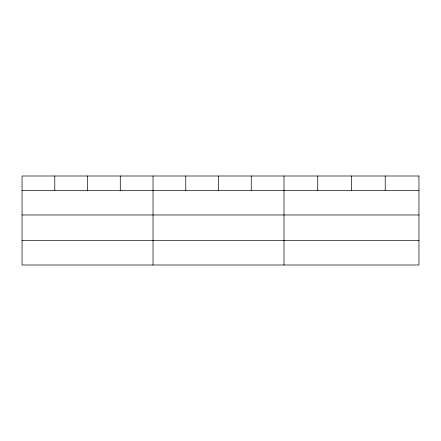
<?xml version="1.0" encoding="UTF-8"?>
<svg xmlns="http://www.w3.org/2000/svg" width="441" height="441" viewBox="0 0 441 441"><rect width="100%" height="100%" fill="white"/><g stroke="black" fill="none" stroke-linecap="round" stroke-linejoin="round"><path stroke-width="0.66" d="M22.05 190.336L418.95 190.336M22.05 214.976L418.95 214.976M22.05 240.356L418.95 240.356M385.214 176.003L385.214 190.336M351.477 176.003L351.477 190.336M317.74 176.003L317.74 190.336M284.004 176.003L284.004 264.997M251.26 176.003L251.26 190.336M218.516 176.003L218.516 190.336M185.771 176.003L185.771 190.336M153.027 176.003L153.027 264.997M120.283 176.003L120.283 190.336M87.539 176.003L87.539 190.336M54.794 176.003L54.794 190.336M418.95 176.003L22.05 176.003L22.05 264.997L418.95 264.997L418.95 176.003"/></g></svg>
